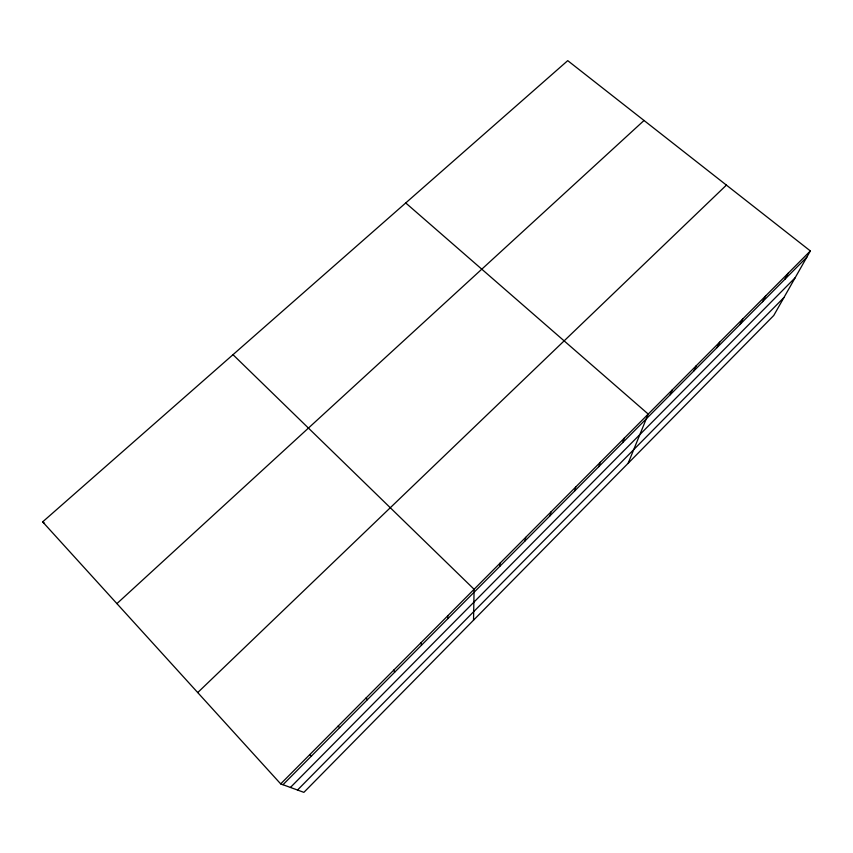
<?xml version="1.0" encoding="UTF-8"?>
<svg xmlns="http://www.w3.org/2000/svg" width="853" height="853" viewBox="0 0 853 853"><rect width="100%" height="100%" fill="white"/><g stroke="black" fill="none" stroke-linecap="round" stroke-linejoin="round"><path stroke-width="1.28" d="M473.532 620.184L474.097 589.274L232.997 354.677M499.741 566.413L500.082 563.129M525.053 540.919L525.693 537.369M550.004 515.798L550.91 511.992M574.591 491.04L575.775 486.978M598.827 466.634L600.267 462.326M622.722 442.568L624.417 438.026M628.149 463.264L648.227 414.078L405.729 202.961M670.202 394.747L672.399 389.757M693.788 371.002L696.219 365.777M717.032 347.587L719.697 342.149M739.956 324.503L742.846 318.862M762.561 301.749L765.663 295.906M784.845 279.304L788.161 273.269M810.35 250.942L773.767 315.482L303.881 792.352L280.69 783.886L42.65 521.876L567.735 60.648L810.35 250.942L280.69 783.886M297.526 790.027L783.928 297.537M290.436 787.436L795.145 277.758M282.972 784.717L806.821 257.169M197.725 692.561L726.415 185.112M116.914 603.615L644.026 120.486M309.628 754.777L311.537 755.939M42.65 521.876L44.548 523.347M338.108 726.116L339.665 727.62M366.14 697.903L367.355 699.727M393.755 670.117L394.64 672.26M420.945 642.767L421.51 645.199M447.729 615.813L447.974 618.542"/></g></svg>
